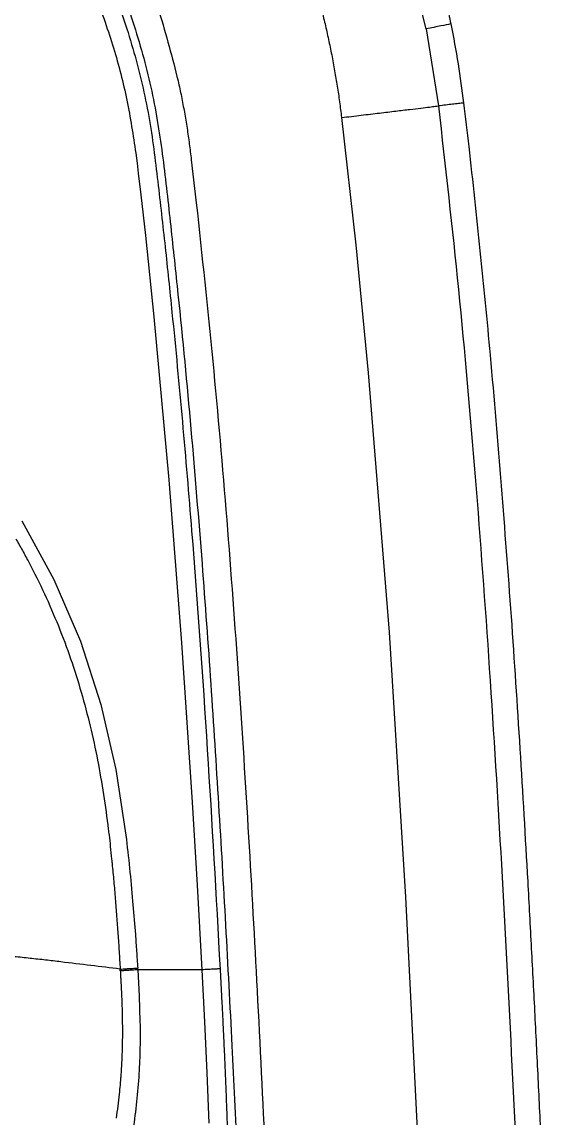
# Model space of a CAD drawing. Extents: x -51 to 27, y -13 to 136.
# Drawn here: x 22.91 to 27.11, y 68.3 to 76.76 of the extents above; entities that cross this region are included whole.
import ezdxf

# ---------------------------------------------------------------- set-up
doc = ezdxf.new("R2010")
doc.units = 0
doc.header["$MEASUREMENT"] = 0
doc.layers.add('GEOMETRY', color=2, linetype='Continuous', lineweight=25)

# ---------------------------------------------------------------- blocks, each defined once
blk = doc.blocks.new('2026 MONTERREY-BLOOM')
at = {"layer": 'GEOMETRY'}
for p, q in [((37.7089, -7.013), (37.563, -6.4225)), ((37.7089, -7.013), (37.8046, -7.6063)), ((37.0572, -7.696), (37.1674, -8.6784)), ((35.47, -7.9698), (35.4796, -8.0475)), ((35.8977, -8.0216), (35.9364, -8.3544)), ((35.4796, -8.0475), (35.4889, -8.1258)), ((35.4889, -8.1258), (35.5082, -8.2915)), ((35.5083, -8.2916), (35.5435, -8.6041)), ((35.5435, -8.6041), (35.6097, -9.2315)), ((37.1674, -8.6784), (37.2637, -9.664)), ((35.6097, -9.2315), (35.7258, -10.488)), ((37.2637, -9.664), (37.4237, -11.6649)), ((35.7258, -10.488), (35.8235, -11.7463)), ((34.591, -10.8057), (34.8384, -11.2569)), ((34.8384, -11.2569), (35.0424, -11.7319)), ((35.0424, -11.7319), (35.2005, -12.2226)), ((35.8235, -11.7463), (35.9047, -12.9755)), ((37.4237, -11.6649), (37.5504, -13.706)), ((35.2005, -12.2226), (35.3153, -12.7233)), ((35.3153, -12.7233), (35.3931, -13.2295)), ((35.9047, -12.9755), (35.9424, -13.6141)), ((35.9424, -13.6141), (35.9785, -14.2669)), ((35.4455, -13.7376), (35.4664, -13.995)), ((37.5504, -13.706), (37.655, -15.7884)), ((35.35, -14.2752), (35.3492, -14.2615)), ((35.485, -14.2669), (35.4842, -14.2531)), ((35.9785, -14.2669), (35.485, -14.2669)), ((35.485, -14.2669), (35.4959, -14.4683)), ((35.9785, -14.2669), (35.9995, -14.6682)), ((35.4959, -14.4683), (35.502, -14.6678)), ((35.9995, -14.6682), (36.0181, -15.0619)), ((36.0181, -15.0619), (36.0334, -15.45))]:
    blk.add_line(p, q, dxfattribs=at)
for points, knots in [([(-36.6427, -38.9849), (-36.6428, -38.748), (-36.6429, -38.2513), (-36.6431, -37.4958), (-36.643, -36.7174), (-36.6423, -35.9379), (-36.6409, -35.1552), (-36.6388, -34.37), (-36.6343, -33.1243), (-36.6247, -31.4274), (-36.6007, -28.7277), (-36.5557, -25.4875), (-36.48, -22.0033), (-36.3837, -18.8258), (-36.2694, -15.9518), (-36.1467, -13.5568), (-36.0218, -11.6425), (-35.9083, -10.2086), (-35.8038, -9.1111), (-35.7174, -8.3466), (-35.6715, -7.9173), (-35.5982, -7.4928), (-35.4908, -7.0801), (-35.3398, -6.6435), (-35.1358, -6.1898), (-34.8703, -5.7277), (-34.5603, -5.2943), (-34.2088, -4.8937), (-33.8193, -4.53), (-33.3956, -4.2066), (-32.942, -3.9269), (-32.4916, -3.7075), (-32.0535, -3.5411), (-31.634, -3.4198), (-31.1992, -3.3309), (-30.7502, -3.28), (-30.3002, -3.2288), (-29.6557, -3.1612), (-28.8172, -3.0818), (-27.5048, -2.9746), (-25.9207, -2.8687), (-23.9532, -2.7617), (-21.8759, -2.6679), (-19.6786, -2.5868), (-17.2507, -2.5139), (-14.59, -2.4519), (-11.7055, -2.4029), (-8.8195, -2.3695), (-5.9364, -2.3497), (-3.0548, -2.3416), (-0.5983, -2.3393), (1.4461, -2.34), (3.0915, -2.3423), (4.7536, -2.3465), (6.4156, -2.3534), (8.0545, -2.3645), (10.4077, -2.3864), (13.4813, -2.429), (16.9743, -2.5047), (20.1483, -2.6009), (23.0112, -2.7146), (25.3952, -2.8364), (27.3074, -2.9606), (28.7412, -3.0736), (29.84, -3.1777), (30.6063, -3.2639), (31.0378, -3.31), (31.4634, -3.3805), (31.8765, -3.4857), (32.3137, -3.6341), (32.7687, -3.8357), (33.2323, -4.0987), (33.6676, -4.4064), (34.0701, -4.7558), (34.436, -5.1433), (34.7616, -5.5651), (35.0437, -6.0171), (35.2785, -6.4922), (35.464, -6.9855), (35.6016, -7.491), (35.6829, -8.0099), (35.7387, -8.5338), (35.8146, -9.2299), (35.8967, -10.0974), (36.0051, -11.4079), (36.112, -12.9931), (36.2405, -15.3392), (36.3619, -18.1726), (36.4654, -21.4568), (36.5399, -24.7062), (36.5915, -27.9302), (36.6206, -30.8028), (36.6357, -33.3227), (36.6407, -34.9225), (36.6423, -35.9634), (36.6428, -36.4441), (36.643, -36.9237), (36.6431, -37.4023), (36.643, -37.8963), (36.6429, -38.4238), (36.6428, -38.792), (36.6428, -38.9849)], [0, 0, 0, 0, 0.005138, 0.010771, 0.016381, 0.022015, 0.027673, 0.03335, 0.039042, 0.054682, 0.070145, 0.097582, 0.124946, 0.145709, 0.16651, 0.187309, 0.197707, 0.208103, 0.218498, 0.221609, 0.224784, 0.227857, 0.230942, 0.234019, 0.237865, 0.24171, 0.245555, 0.249401, 0.253246, 0.257092, 0.260938, 0.264783, 0.267936, 0.271088, 0.274241, 0.277546, 0.280882, 0.284062, 0.291597, 0.299143, 0.312612, 0.326021, 0.341866, 0.357701, 0.373696, 0.394533, 0.415407, 0.436247, 0.457116, 0.477921, 0.498728, 0.51038, 0.52225, 0.534405, 0.54642, 0.558287, 0.569942, 0.597446, 0.624936, 0.645697, 0.666299, 0.687058, 0.697455, 0.707849, 0.718242, 0.721382, 0.724571, 0.72765, 0.730727, 0.733804, 0.737651, 0.741498, 0.745344, 0.74919, 0.753036, 0.756881, 0.760725, 0.76457, 0.768352, 0.772136, 0.775907, 0.779727, 0.783559, 0.79109, 0.798621, 0.812071, 0.825537, 0.849567, 0.873561, 0.896782, 0.920041, 0.943476, 0.95907, 0.97468, 0.978164, 0.981639, 0.985104, 0.988563, 0.992016, 0.995816, 1, 1, 1, 1]), ([(24.0127, -2.828), (24.575, -2.8573), (25.7003, -2.916), (27.3873, -3.0257), (28.6516, -3.1274), (29.4936, -3.2066), (29.9143, -3.2487), (30.3447, -3.2942), (30.7754, -3.3433), (31.2064, -3.3934), (31.6222, -3.4792), (32.0295, -3.5967), (32.4261, -3.7467), (32.8095, -3.9277), (33.1772, -4.1388), (33.5269, -4.3785), (33.8562, -4.6454), (34.1632, -4.9377), (34.4458, -5.2535), (34.7022, -5.5908), (34.9309, -5.9474), (35.1304, -6.3211), (35.3109, -6.7355), (35.4628, -7.1908), (35.5786, -7.6856), (35.6399, -8.1893), (35.6966, -8.6932), (35.7906, -9.5905), (35.9054, -10.8822), (36.0256, -12.5698), (36.0886, -13.696), (36.1201, -14.2593)], [0, 0, 0, 0, 0.083079, 0.166244, 0.249417, 0.270212, 0.291008, 0.311805, 0.334066, 0.354968, 0.375794, 0.39662, 0.417449, 0.438279, 0.45911, 0.479938, 0.500764, 0.521589, 0.542408, 0.563222, 0.584033, 0.604845, 0.625661, 0.650644, 0.675565, 0.700485, 0.725439, 0.750395, 0.833586, 0.916762, 1, 1, 1, 1]), ([(31.2716, -3.1303), (31.4518, -3.1657), (31.8123, -3.2366), (32.3365, -3.4098), (32.842, -3.6301), (33.3231, -3.9001), (33.7753, -4.2159), (34.1941, -4.575), (34.5754, -4.9734), (34.9155, -5.4076), (35.2112, -5.873), (35.4587, -6.3656), (35.6603, -6.8795), (35.7508, -7.2356), (35.7961, -7.4137)], [0, 0, 0, 0, 0.08333, 0.166678, 0.25001, 0.333343, 0.416723, 0.500048, 0.583361, 0.666712, 0.75001, 0.833298, 0.916675, 1, 1, 1, 1]), ([(36.8695, -6.7372), (36.8799, -6.7766), (36.9007, -6.8554), (36.9302, -6.974), (36.9569, -7.0933), (36.9816, -7.214), (37.004, -7.3341), (37.0243, -7.4547), (37.0418, -7.5748), (37.0521, -7.6556), (37.0572, -7.696)], [0, 0, 0, 0, 0.1249987, 0.2499948, 0.3749955, 0.4999918, 0.6277255, 0.7500007, 0.8750013, 1, 1, 1, 1]), ([(35.1633, -6.766), (35.2102, -6.8963), (35.3042, -7.157), (35.4068, -7.56), (35.449, -7.8333), (35.47, -7.9698)], [0, 0, 0, 0, 0.333727, 0.667408, 1, 1, 1, 1]), ([(37.8673, -6.8199), (37.873, -6.8455), (37.8845, -6.8968), (37.8951, -6.9482), (37.9004, -6.974)], [0, 0, 0, 0, 0.500097, 1, 1, 1, 1]), ([(37.9005, -6.974), (37.878, -6.9785), (37.8331, -6.9877), (37.7503, -7.0045), (37.709, -7.013)], [0, 0, 0, 0, 0.50003, 1, 1, 1, 1]), ([(37.9004, -6.974), (37.9202, -7.0764), (37.9591, -7.2784), (37.9857, -7.4824), (37.9988, -7.583)], [0, 0, 0, 0, 0.507001, 1, 1, 1, 1]), ([(35.7961, -7.4137), (35.8048, -7.4538), (35.8223, -7.5341), (35.8451, -7.6556), (35.8654, -7.7771), (35.883, -7.8992), (35.8928, -7.9806), (35.8977, -8.0216)], [0, 0, 0, 0, 0.199852, 0.399915, 0.601243, 0.799074, 1, 1, 1, 1]), ([(37.9988, -7.583), (37.9863, -7.5845), (37.9624, -7.5873), (37.915, -7.593), (37.8638, -7.5992), (37.8237, -7.604), (37.8047, -7.6063)], [0, 0, 0, 0, 0.283046, 0.544687, 0.783989, 1, 1, 1, 1]), ([(37.9988, -7.583), (38.012, -7.6949), (38.0411, -7.9406), (38.0833, -8.3206), (38.1257, -8.7227), (38.1658, -9.1252), (38.2548, -10.0648), (38.3154, -10.8715), (38.3658, -11.5438)], [0, 0, 0, 0, 0.084979, 0.186622, 0.288273, 0.389936, 0.49161, 1, 1, 1, 1]), ([(37.0572, -7.696), (37.1082, -7.6899), (37.2084, -7.6779), (37.3502, -7.6609), (37.4766, -7.6457), (37.5843, -7.6328), (37.6716, -7.6223), (37.7372, -7.6144), (37.7832, -7.6089), (37.7976, -7.6072), (37.8046, -7.6063)], [0, 0, 0, 0, 0.140922, 0.277298, 0.409125, 0.536404, 0.659132, 0.777308, 0.890931, 1, 1, 1, 1]), ([(37.8047, -7.6063), (37.8581, -8.0778), (37.9659, -9.0296), (38.0925, -10.4757), (38.2012, -11.9542), (38.2933, -13.4689), (38.3743, -15.0205), (38.4461, -16.6054), (38.5112, -18.2699), (38.5693, -20.0041), (38.62, -21.7973), (38.6624, -23.5829), (38.6971, -25.3477), (38.7215, -26.8699), (38.7387, -28.1491), (38.7508, -29.1883), (38.7608, -30.2029), (38.769, -31.1896), (38.7755, -32.1452), (38.7805, -33.0666), (38.7842, -33.9506), (38.7868, -34.7675), (38.7884, -35.5171), (38.7893, -36.1998), (38.7898, -36.8425), (38.7899, -37.4429), (38.7898, -37.9988), (38.7896, -38.5079), (38.7895, -38.8314), (38.7895, -38.985)], [0, 0, 0, 0, 0.045326, 0.091492, 0.138644, 0.186921, 0.23644, 0.287054, 0.338459, 0.395546, 0.452799, 0.509804, 0.566145, 0.621409, 0.655217, 0.688341, 0.720679, 0.752129, 0.782591, 0.811962, 0.840142, 0.867028, 0.889986, 0.911745, 0.932233, 0.951376, 0.9691, 0.985333, 1, 1, 1, 1]), ([(35.9364, -8.3544), (35.9802, -8.7612), (36.068, -9.5746), (36.1734, -10.7972), (36.2641, -12.0206), (36.3405, -13.2304), (36.4086, -14.4555), (36.4686, -15.6739), (36.5235, -16.9133), (36.555, -17.7296), (36.5709, -18.1445)], [0, 0, 0, 0, 0.1250628, 0.2501275, 0.3751379, 0.500114, 0.6207081, 0.7502633, 0.8730395, 1, 1, 1, 1]), ([(34.5433, -10.9432), (34.5607, -10.9732), (34.5953, -11.0334), (34.6282, -11.0946), (34.6446, -11.1252)], [0, 0, 0, 0, 0.5, 1, 1, 1, 1]), ([(34.6446, -11.1252), (34.6857, -11.2053), (34.7681, -11.3656), (34.8376, -11.5319), (34.8723, -11.6151)], [0, 0, 0, 0, 0.499411, 1, 1, 1, 1]), ([(38.3658, -11.5438), (38.389, -11.8841), (38.4352, -12.5644), (38.474, -13.2451), (38.4934, -13.5853)], [0, 0, 0, 0, 0.50024, 1, 1, 1, 1]), ([(34.8723, -11.6151), (34.905, -11.6993), (34.9703, -11.8676), (35.0226, -12.0404), (35.0488, -12.1268)], [0, 0, 0, 0, 0.500122, 1, 1, 1, 1]), ([(35.0488, -12.1268), (35.0728, -12.2135), (35.1206, -12.3866), (35.1566, -12.5625), (35.1746, -12.6503)], [0, 0, 0, 0, 0.500822, 1, 1, 1, 1]), ([(35.1746, -12.6503), (35.1908, -12.7384), (35.2232, -12.9148), (35.2461, -13.0926), (35.2576, -13.1816)], [0, 0, 0, 0, 0.499486, 1, 1, 1, 1]), ([(35.2576, -13.1816), (35.2594, -13.197), (35.2648, -13.2416), (35.2736, -13.3188), (35.281, -13.3893), (35.2853, -13.433), (35.2865, -13.4447), (35.2868, -13.4483), (35.287, -13.4494), (35.287, -13.4498)], [0, 0, 0, 0, 0.171906, 0.5, 0.863736, 0.960338, 0.98729, 0.995425, 1, 1, 1, 1]), ([(35.3931, -13.2295), (35.403, -13.3141), (35.4226, -13.4832), (35.4379, -13.6528), (35.4455, -13.7376)], [0, 0, 0, 0, 0.4999976, 1, 1, 1, 1]), ([(35.287, -13.4498), (35.2913, -13.4947), (35.2999, -13.5845), (35.3075, -13.6744), (35.3113, -13.7193)], [0, 0, 0, 0, 0.4999078, 1, 1, 1, 1]), ([(38.4934, -13.5853), (38.5029, -13.7576), (38.5218, -14.1015), (38.5394, -14.4455), (38.5482, -14.6171)], [0, 0, 0, 0, 0.5011448, 1, 1, 1, 1]), ([(35.3113, -13.7193), (35.3149, -13.7644), (35.3222, -13.8546), (35.3287, -13.9448), (35.3319, -13.9899)], [0, 0, 0, 0, 0.500034, 1, 1, 1, 1]), ([(35.3319, -13.9899), (35.335, -14.0352), (35.3412, -14.1257), (35.3466, -14.2162), (35.3492, -14.2615)], [0, 0, 0, 0, 0.49962, 1, 1, 1, 1]), ([(35.4664, -13.995), (35.4696, -14.038), (35.4759, -14.124), (35.4814, -14.2101), (35.4842, -14.2531)], [0, 0, 0, 0, 0.5, 1, 1, 1, 1]), ([(34.6537, -14.1786), (34.6132, -14.1742), (34.5322, -14.1654), (34.4493, -14.1573), (34.4078, -14.1533)], [0, 0, 0, 0, 0.499567, 1, 1, 1, 1]), ([(34.8916, -14.2058), (34.8524, -14.2012), (34.7739, -14.192), (34.6938, -14.183), (34.6537, -14.1786)], [0, 0, 0, 0, 0.499642, 1, 1, 1, 1]), ([(35.3493, -14.2615), (35.2742, -14.2523), (35.1241, -14.2337), (34.9691, -14.2152), (34.8916, -14.2058)], [0, 0, 0, 0, 0.499475, 1, 1, 1, 1]), ([(35.35, -14.2752), (35.3504, -14.2812), (35.3511, -14.2933), (35.3517, -14.3054), (35.3521, -14.3115)], [0, 0, 0, 0, 0.4967387, 1, 1, 1, 1]), ([(36.1201, -14.2593), (36.1172, -14.2594), (36.1113, -14.2598), (36.0782, -14.2615), (36.0323, -14.264), (35.9965, -14.2659), (35.9785, -14.2669)], [0, 0, 0, 0, 0.250006, 0.499996, 0.75, 1, 1, 1, 1]), ([(36.1201, -14.2593), (36.121, -14.2763), (36.1228, -14.3103), (36.1246, -14.3443), (36.1255, -14.3612)], [0, 0, 0, 0, 0.4999884, 1, 1, 1, 1]), ([(35.3521, -14.3115), (35.3526, -14.321), (35.3537, -14.3401), (35.3547, -14.3592), (35.3552, -14.3688)], [0, 0, 0, 0, 0.500703, 1, 1, 1, 1]), ([(36.1255, -14.3612), (36.1264, -14.3782), (36.1282, -14.4122), (36.13, -14.4462), (36.1309, -14.4632)], [0, 0, 0, 0, 0.4999898, 1, 1, 1, 1]), ([(35.3552, -14.3688), (35.356, -14.3867), (35.3577, -14.4208), (35.3592, -14.4549), (35.36, -14.4711)], [0, 0, 0, 0, 0.524098, 1, 1, 1, 1]), ([(35.36, -14.4711), (35.3612, -14.503), (35.3637, -14.5665), (35.3649, -14.6301), (35.3655, -14.6618)], [0, 0, 0, 0, 0.50093, 1, 1, 1, 1]), ([(36.1309, -14.4632), (36.1318, -14.4811), (36.1336, -14.5168), (36.1354, -14.5526), (36.1363, -14.5704)], [0, 0, 0, 0, 0.4999908, 1, 1, 1, 1]), ([(36.1363, -14.5704), (36.1371, -14.5866), (36.1388, -14.6189), (36.1404, -14.6512), (36.1412, -14.6674)], [0, 0, 0, 0, 0.499993, 1, 1, 1, 1]), ([(38.5482, -14.6171), (38.5568, -14.7897), (38.574, -15.1347), (38.5901, -15.4798), (38.5981, -15.6521)], [0, 0, 0, 0, 0.50048, 1, 1, 1, 1]), ([(35.3655, -14.6618), (35.3658, -14.6859), (35.3663, -14.7339), (35.3659, -14.7818), (35.3657, -14.8058)], [0, 0, 0, 0, 0.500449, 1, 1, 1, 1]), ([(35.502, -14.6678), (35.5026, -14.7347), (35.5037, -14.8687), (35.4972, -15.0017), (35.494, -15.0684)], [0, 0, 0, 0, 0.499084, 1, 1, 1, 1]), ([(36.1412, -14.6674), (36.142, -14.6847), (36.1437, -14.7193), (36.1453, -14.7539), (36.1462, -14.7712)], [0, 0, 0, 0, 0.499994, 1, 1, 1, 1]), ([(36.1462, -14.7712), (36.1469, -14.7879), (36.1485, -14.8212), (36.15, -14.8546), (36.1508, -14.8712)], [0, 0, 0, 0, 0.499996, 1, 1, 1, 1]), ([(35.3657, -14.8058), (35.3654, -14.8185), (35.365, -14.8439), (35.3644, -14.8692), (35.3642, -14.8819)], [0, 0, 0, 0, 0.502229, 1, 1, 1, 1]), ([(36.1508, -14.8712), (36.1527, -14.9125), (36.1564, -14.9952), (36.1598, -15.0773), (36.1615, -15.1184)], [0, 0, 0, 0, 0.5, 1, 1, 1, 1]), ([(35.362, -14.9452), (35.3609, -14.9687), (35.3597, -14.9922), (35.3584, -15.0166), (35.3582, -15.0198), (35.3568, -15.0431), (35.3546, -15.0772), (35.3515, -15.1173), (35.3496, -15.1395), (35.3485, -15.1507), (35.3482, -15.154), (35.346, -15.1782), (35.3437, -15.2017), (35.3414, -15.2248)], [0, 0, 0, 0, 0.249999, 0.251201, 0.260094, 0.284293, 0.500001, 0.625001, 0.714681, 0.73914, 0.746271, 0.750001, 1, 1, 1, 1]), ([(35.3642, -14.8819), (35.3639, -14.8924), (35.3632, -14.9136), (35.3624, -14.9347), (35.362, -14.9452)], [0, 0, 0, 0, 0.500096, 1, 1, 1, 1]), ([(35.494, -15.0684), (35.4888, -15.1403), (35.4785, -15.2846), (35.4589, -15.4257), (35.449, -15.4964)], [0, 0, 0, 0, 0.498692, 1, 1, 1, 1]), ([(36.1615, -15.1184), (36.1632, -15.1594), (36.1665, -15.2413), (36.1695, -15.3225), (36.171, -15.3631)], [0, 0, 0, 0, 0.5, 1, 1, 1, 1]), ([(35.3414, -15.2248), (35.338, -15.2558), (35.331, -15.3179), (35.3223, -15.3792), (35.3179, -15.41)], [0, 0, 0, 0, 0.498239, 1, 1, 1, 1]), ([(36.171, -15.3631), (36.1725, -15.4035), (36.1754, -15.4843), (36.178, -15.5645), (36.1794, -15.6045)], [0, 0, 0, 0, 0.5, 1, 1, 1, 1])]:
    blk.add_open_spline(points, degree=3, knots=knots, dxfattribs=at)
for points in [[(35.3492, -14.2615), (35.3567, -14.261), (35.3715, -14.2601), (35.4046, -14.258), (35.4428, -14.2557), (35.4704, -14.2539), (35.4842, -14.2531)], [(35.485, -14.2669), (35.4712, -14.2677), (35.4436, -14.2694), (35.4054, -14.2718), (35.3723, -14.2738), (35.3575, -14.2747), (35.35, -14.2752)]]:
    blk.add_open_spline(points, degree=3, dxfattribs=at)

msp = doc.modelspace()

# ---------------------------------------------------------------- block references
msp.add_blockref('2026 MONTERREY-BLOOM', (-11.682, 83.7145))

doc.saveas('drawing.dxf')
